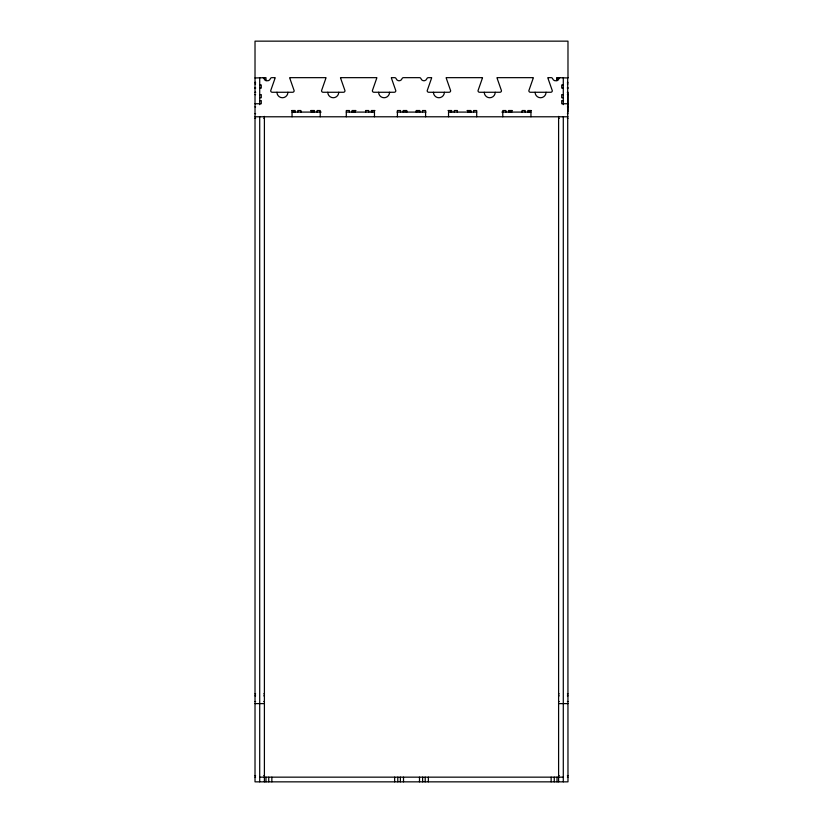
<?xml version="1.0" encoding="UTF-8"?>
<svg xmlns="http://www.w3.org/2000/svg" width="823" height="823" viewBox="0 0 823 823"><rect width="100%" height="100%" fill="white"/><g stroke="black" fill="none" stroke-linecap="round" stroke-linejoin="round"><path stroke-width="1.23" d="M255.017 77.959L265.973 77.66L265.973 80.798M557.027 80.798L557.027 77.66L567.983 77.959M567.983 112.093L567.983 92.269L567.304 92.269M567.983 77.66L567.983 41.15L255.017 41.15L255.017 781.85L567.983 781.85L567.695 77.66M255.017 82.362L255.603 82.362M567.397 82.362L567.983 82.362M255.017 83.925L255.603 83.925M567.397 83.925L567.983 83.925M259.708 84.964L261.272 84.964L261.272 88.092L259.708 88.092M563.292 84.964L561.728 84.964L561.728 88.092L563.292 88.092M255.017 87.907L255.603 87.907M567.397 87.907L567.983 87.907M255.017 88.092L255.603 88.092M567.397 88.092L567.983 88.092M255.017 92.269L255.696 92.269M255.017 94.614L255.603 94.614M259.708 94.614L261.272 94.614L261.272 97.742L259.708 97.742M563.292 94.614L561.728 94.614L561.728 97.742L563.292 97.742M567.397 94.614L567.983 94.614M259.708 100.612L261.272 100.612L261.272 103.749L255.017 103.749M563.292 100.612L561.728 100.612L561.728 103.749L567.983 103.749M255.017 106.877L255.603 106.877M567.397 106.877L567.983 106.877M291.784 110.529L295.179 110.529L295.179 112.093M310.765 110.529L314.479 110.529L314.479 112.093M355.947 110.529L352.038 110.529L352.038 112.093M374.918 110.529L371.338 110.529L371.338 112.093M448.082 110.529L451.662 110.529L451.662 112.093M467.053 110.529L470.962 110.529L470.962 112.093M512.235 110.529L508.521 110.529L508.521 112.093M531.216 110.529L527.821 110.529L527.821 112.093M292.052 112.093L321.124 112.093M346.298 112.093L374.465 112.093M397.025 112.093L425.975 112.093M448.535 112.093L476.702 112.093M501.865 112.093L530.948 112.093M255.017 113.656L255.603 113.656M567.397 113.656L567.983 113.656M255.017 116.784L567.983 116.784M255.017 118.347L255.603 118.347M263.813 118.347L264.399 118.347M558.601 118.347L559.187 118.347M567.397 118.347L567.983 118.347M255.017 693.83L255.603 693.83M263.813 693.83L264.399 693.83M558.601 693.83L559.187 693.83M567.397 693.83L567.983 693.83M255.017 695.836L255.603 695.836M263.813 695.836L264.399 695.836M558.601 695.836L559.187 695.836M567.397 695.836L567.983 695.836M255.017 701.505L255.603 701.505M263.813 701.505L264.399 701.505M558.601 701.505L559.187 701.505M567.397 701.505L567.983 701.505M255.017 703.603L264.399 703.603M558.601 703.603L567.983 703.603M255.017 775.595L255.603 775.595M263.813 775.595L264.399 775.595M558.601 775.595L559.187 775.595M567.397 775.595L567.983 775.595M255.017 777.159L255.603 777.159M259.708 777.159L563.292 777.159M567.397 777.159L567.983 777.159M563.292 77.66L563.292 104.655M563.292 116.784L563.292 781.85M558.601 77.66L558.601 79.913M558.601 116.393L558.601 781.85M557.027 77.66L557.027 80.201M557.027 777.159L557.027 781.85M554.27 777.159L554.27 781.85M551.143 777.159L551.143 781.85M530.948 110.529L530.948 116.784M528.86 110.529L528.86 112.381M525.218 112.093L525.218 110.529L522.08 110.529L522.08 112.381M511.649 110.529L511.649 112.381M510.085 110.529L510.085 112.093M505.908 112.093L505.908 110.529L502.781 110.529L502.781 116.784M476.702 116.784L476.702 110.529L473.575 110.529L473.575 112.093M469.398 110.529L469.398 112.093M467.834 110.529L467.834 112.381M457.403 112.381L457.403 110.529L454.275 110.529L454.275 112.093M450.623 110.529L450.623 112.381M448.535 110.529L448.535 116.784M428.351 777.159L428.351 781.85M425.584 116.784L425.584 110.529L422.456 110.529L422.456 112.093M425.213 777.159L425.213 781.85M422.621 777.159L422.621 781.85M419.843 112.093L419.843 110.529L416.191 110.529L416.191 112.093M419.493 777.159L419.493 781.85M419.329 110.529L419.329 112.381M416.716 110.529L416.716 112.381M406.809 112.093L406.809 110.529L403.157 110.529L403.157 112.093M406.284 110.529L406.284 112.381M403.671 110.529L403.671 112.381M403.507 777.159L403.507 781.85M400.544 112.093L400.544 110.529L397.416 110.529L397.416 116.784M400.379 777.159L400.379 781.85M397.787 777.159L397.787 781.85M394.649 777.159L394.649 781.85M374.465 110.529L374.465 116.784M372.377 110.529L372.377 112.381M368.725 112.093L368.725 110.529L365.597 110.529L365.597 112.381M355.166 110.529L355.166 112.381M353.602 110.529L353.602 112.093M349.425 112.093L349.425 110.529L346.298 110.529L346.298 116.784M320.219 116.784L320.219 110.529L317.092 110.529L317.092 112.093M312.915 110.529L312.915 112.093M311.351 110.529L311.351 112.381M300.92 112.381L300.92 110.529L297.782 110.529L297.782 112.093M294.14 110.529L294.14 112.381M292.052 110.529L292.052 116.784M271.857 777.159L271.857 781.85M268.73 777.159L268.73 781.85M265.973 777.159L265.973 781.85M264.399 77.66L264.399 79.913M264.399 116.393L264.399 781.85M259.708 77.66L259.708 104.655M259.708 116.784L259.708 781.85M559.99 77.66A1.564 1.564 0 0 0 558.519 78.71A3.127 3.127 0 0 1 552.614 78.71A1.564 1.564 0 0 0 551.143 77.66L547.84 77.66A1.564 1.564 0 0 0 547.902 78.113L552.315 90.705A1.564 1.564 0 0 1 550.741 92.269L530.403 92.269A1.564 1.564 0 0 1 528.839 90.705L533.242 78.113A1.564 1.564 0 0 0 533.314 77.66L497.01 77.66A1.564 1.564 0 0 0 497.071 78.113L501.474 90.705A1.564 1.564 0 0 1 499.911 92.269L479.572 92.269A1.564 1.564 0 0 1 478.009 90.705L482.412 78.113A1.564 1.564 0 0 0 482.484 77.66L446.179 77.66A1.564 1.564 0 0 0 446.241 78.113L450.644 90.705A1.564 1.564 0 0 1 449.08 92.269L428.742 92.269A1.564 1.564 0 0 1 427.178 90.705L431.581 78.113A1.564 1.564 0 0 0 431.643 77.66L428.351 77.66A1.564 1.564 0 0 0 426.87 78.71A3.127 3.127 0 0 1 420.975 78.71A1.564 1.564 0 0 0 419.493 77.66L403.507 77.66A1.564 1.564 0 0 0 402.025 78.71A3.127 3.127 0 0 1 396.13 78.71A1.564 1.564 0 0 0 394.649 77.66L391.357 77.66A1.564 1.564 0 0 0 391.419 78.113L395.822 90.705A1.564 1.564 0 0 1 394.258 92.269L373.92 92.269A1.564 1.564 0 0 1 372.356 90.705L376.759 78.113A1.564 1.564 0 0 0 376.821 77.66L340.516 77.66A1.564 1.564 0 0 0 340.588 78.113L344.991 90.705A1.564 1.564 0 0 1 343.428 92.269L323.089 92.269A1.564 1.564 0 0 1 321.526 90.705L325.929 78.113A1.564 1.564 0 0 0 325.99 77.66L289.686 77.66A1.564 1.564 0 0 0 289.758 78.113L294.161 90.705A1.564 1.564 0 0 1 292.597 92.269L272.248 92.269A1.564 1.564 0 0 1 270.685 90.705L275.098 78.113A1.564 1.564 0 0 0 275.16 77.66L271.857 77.66A1.564 1.564 0 0 0 270.386 78.71A3.127 3.127 0 0 1 264.481 78.71A1.564 1.564 0 0 0 263.01 77.66M546.05 92.269A5.473 5.473 0 0 1 540.577 97.742A5.473 5.473 0 0 1 535.094 92.269M495.22 92.269A5.473 5.473 0 0 1 489.747 97.742A5.473 5.473 0 0 1 484.263 92.269M444.389 92.269A5.473 5.473 0 0 1 438.906 97.742A5.473 5.473 0 0 1 433.433 92.269M389.567 92.269A5.473 5.473 0 0 1 384.084 97.742A5.473 5.473 0 0 1 378.611 92.269M338.737 92.269A5.473 5.473 0 0 1 333.253 97.742A5.473 5.473 0 0 1 327.78 92.269M287.906 92.269A5.473 5.473 0 0 1 282.423 97.742A5.473 5.473 0 0 1 276.95 92.269"/></g></svg>
